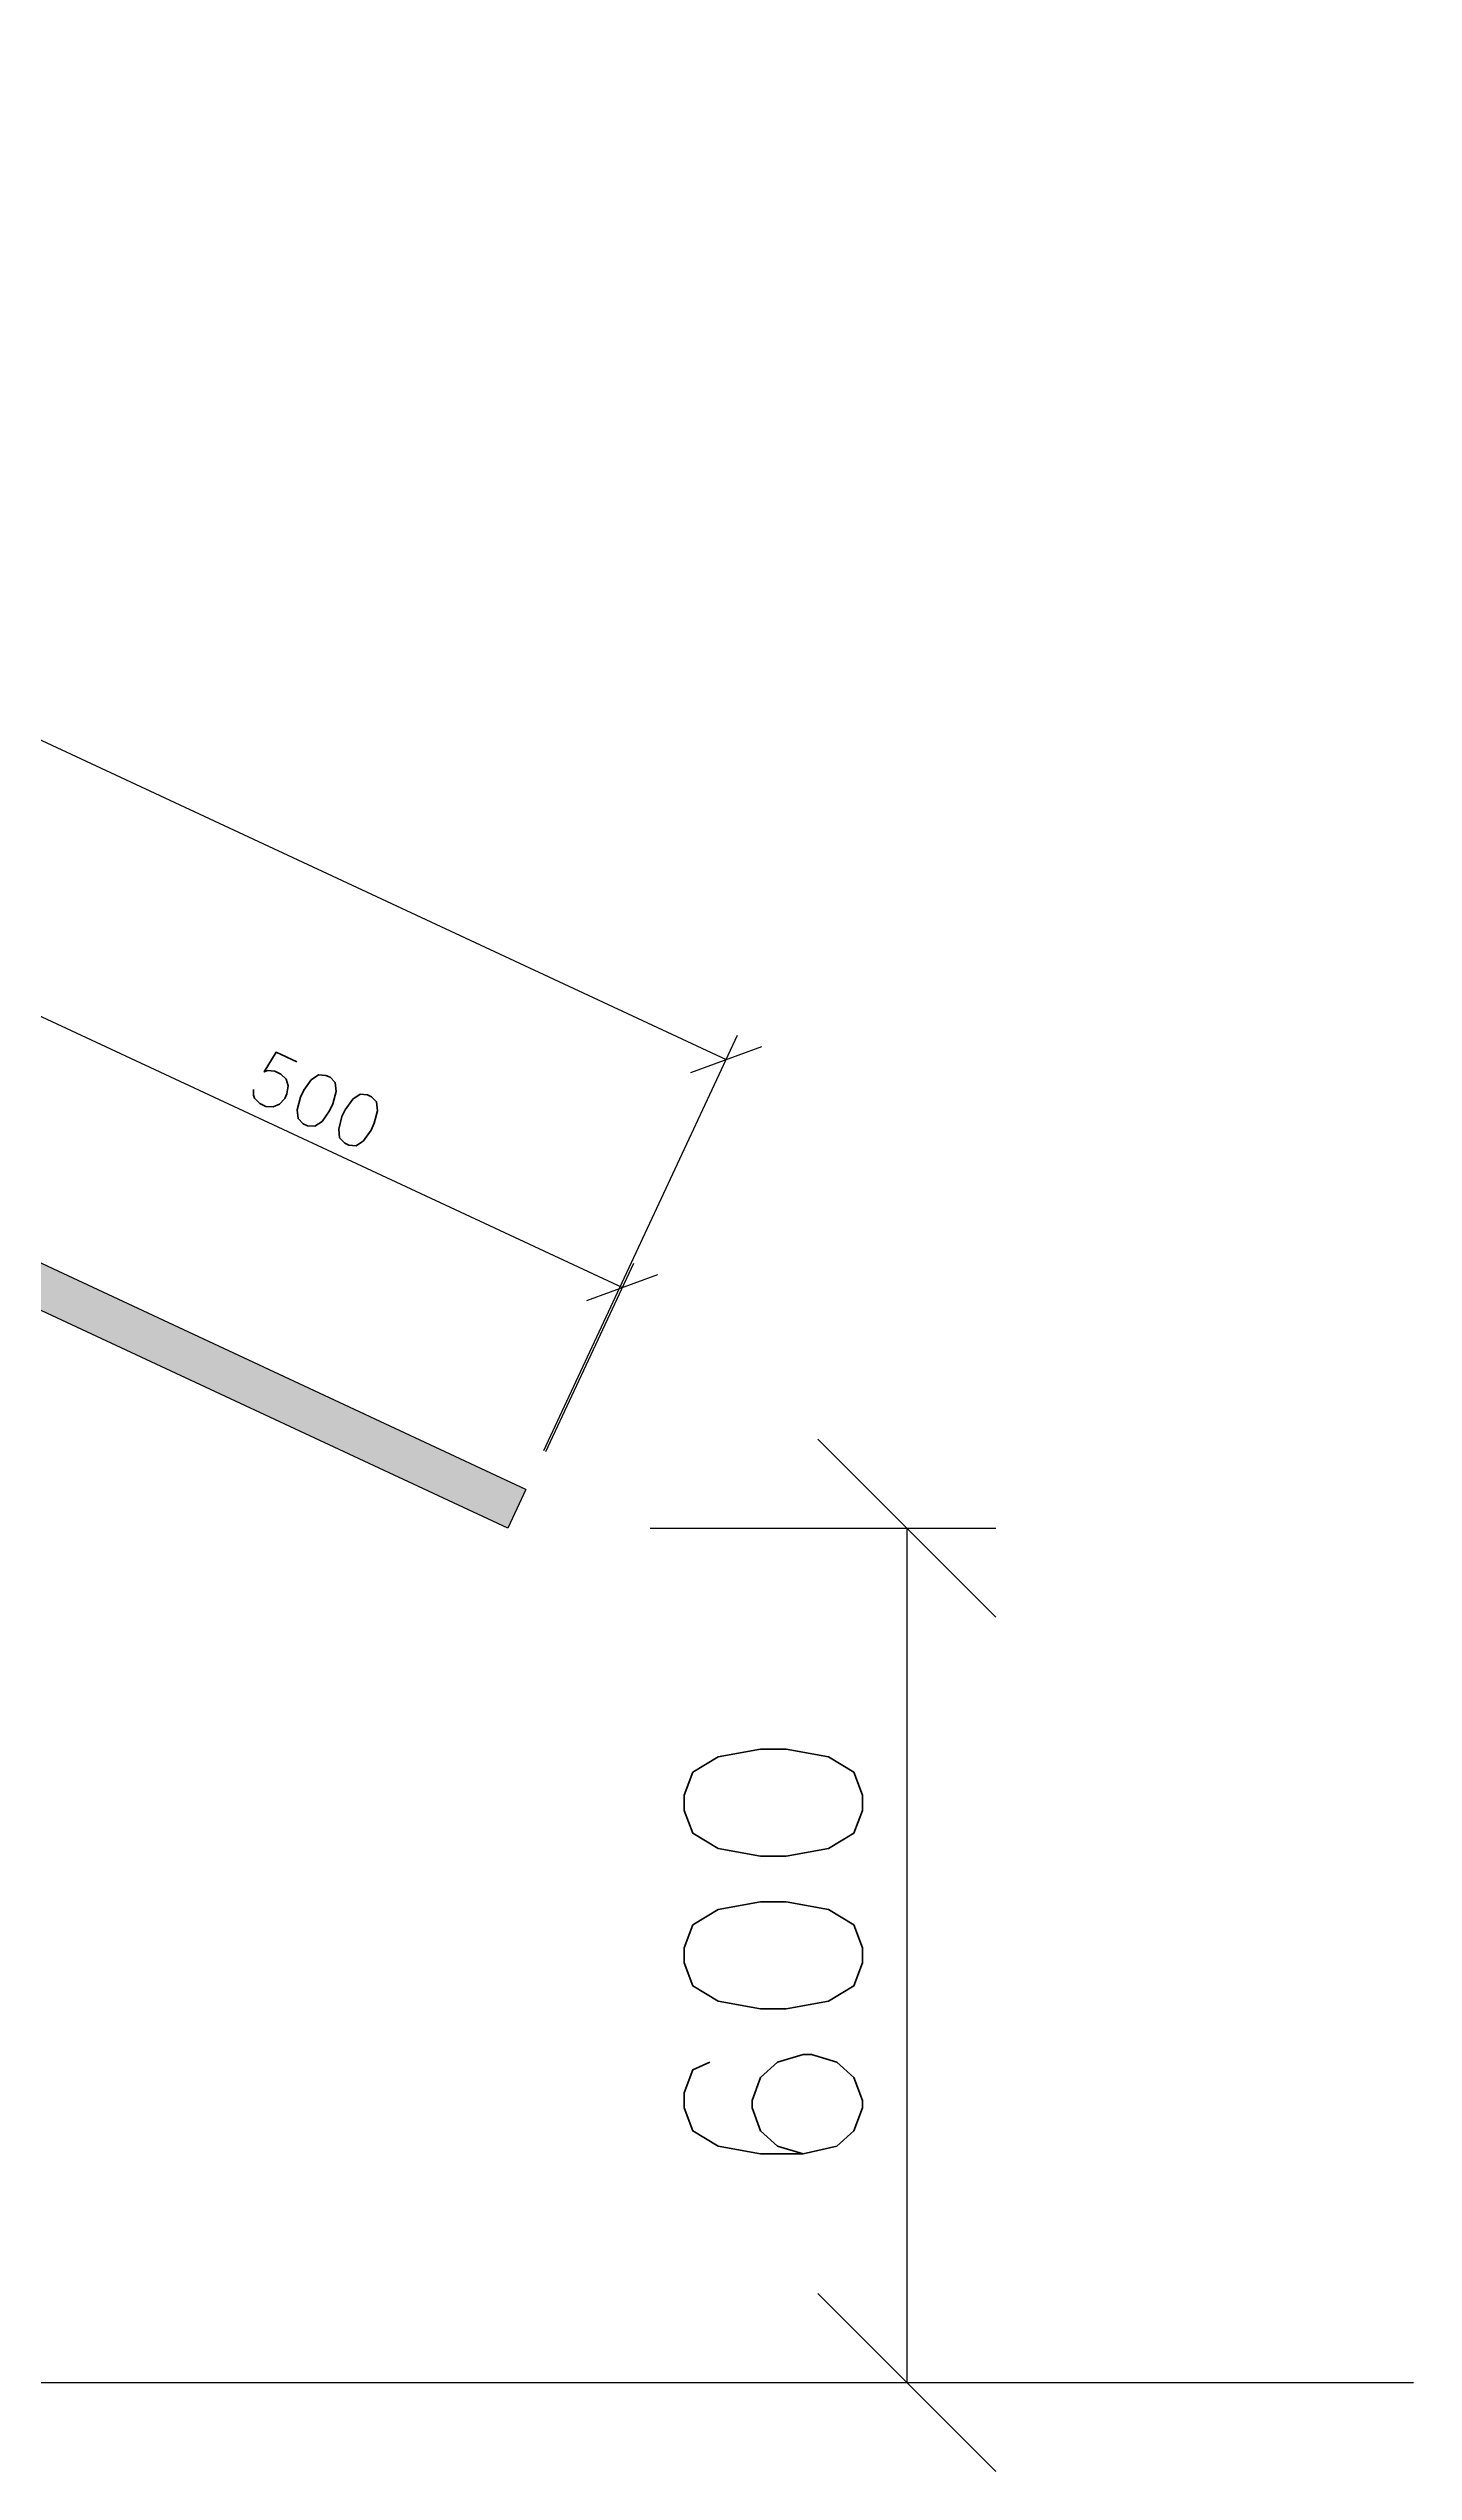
# Model space of a CAD drawing. Header units: millimetres. Extents: x -116399 to 112199, y -90759 to -31335.
# Drawn here: x -29148 to -28190, y -48592 to -46891 of the extents above; entities that cross this region are included whole.
import ezdxf

# ---------------------------------------------------------------- set-up
doc = ezdxf.new("R2010")
doc.units = ezdxf.units.MM
doc.styles.add('Annotative', font='simplex.shx', dxfattribs={"height": 2.5})
doc.dimstyles.new('Annotative', dxfattribs={"dimscale": 0, "dimtxt": 2.5, "dimasz": 2.5, "dimexe": 1.25, "dimexo": 2, "dimtad": 1, "dimtxsty": 'Annotative', "dimblk": 'OBLIQUE', "dimcen": 2.5, "dimazin": 3, "dimtfac": 1, "dimtmove": 0, "dimatfit": 3, "dimfxl": 1})

# ---------------------------------------------------------------- blocks, each defined once
blk = doc.blocks.new('_Oblique')
at = {"color": 0, "linetype": 'ByBlock', "lineweight": -2}
blk.add_line((-0.5, -0.5), (0.5, 0.5), dxfattribs=at)
blk = doc.blocks.new('*D258')
at = {"color": 8, "lineweight": -2}
for p, q in [((-28725.7, -47929.7), (-28483, -47929.7)), ((-28545.5, -47929.7), (-28545.5, -48529.6)), ((-28792.2, -48529.6), (-28483, -48529.6))]:
    blk.add_line(p, q, dxfattribs=at)
at = {"layer": 'Defpoints', "color": 0}
for p in [(-28825.7, -47929.7), (-28892.2, -48529.6), (-28545.5, -48529.6)]:
    blk.add_point(p, dxfattribs=at)
at = {"color": 8, "lineweight": -2, "xscale": 125, "yscale": 125, "zscale": 125}
for p, rotation in [((-28545.5, -47929.7), 90), ((-28545.5, -48529.6), 270)]:
    blk.add_blockref('_Oblique', p, dxfattribs=dict(at, rotation=rotation))
at = {"insert": (-28639.2, -48229.7), "char_height": 125, "attachment_point": 5, "rotation": 90, "style": 'Annotative'}
blk.add_mtext('600', dxfattribs=at)
blk = doc.blocks.new('pannello sezione')
h = blk.add_hatch(color=4)
h.dxf.hatch_style = 1
h.paths.add_polyline_path([(1192, 0), (-1192, 0), (-1192, -30), (1192, -30)])
at = {"color": 4, "linetype": 'Continuous', "lineweight": 25}
for p, q in [((1192, 0), (-1192, 0)), ((-1192, 0), (-1192, -30)), ((1192, 0), (1192, -30)), ((1192, -30), (-1192, -30))]:
    blk.add_line(p, q, dxfattribs=at)
blk = doc.blocks.new('*D256')
at = {"color": 8, "lineweight": -2}
for p, q in [((-30960.9, -46867.8), (-30825, -46576.3)), ((-30832.9, -46593.3), (-28672.3, -47600.8)), ((-28800.3, -47875.3), (-28664.4, -47583.8))]:
    blk.add_line(p, q, dxfattribs=at)
at = {"layer": 'Defpoints', "color": 0}
for p in [(-30973.6, -46895), (-28672.3, -47600.8), (-28813, -47902.5)]:
    blk.add_point(p, dxfattribs=at)
at = {"color": 8, "lineweight": -2, "xscale": 37.5, "yscale": 37.5, "zscale": 37.5}
for p, rotation in [((-30832.9, -46593.3), 154.9996608846983), ((-28672.3, -47600.8), 334.9996608846983)]:
    blk.add_blockref('_Oblique', p, dxfattribs=dict(at, rotation=rotation))
at = {"insert": (-29740.7, -47071.6), "char_height": 37.5, "attachment_point": 5, "rotation": 334.9997, "style": 'Annotative'}
blk.add_mtext('2384', dxfattribs=at)
blk = doc.blocks.new('*D257')
at = {"color": 8, "lineweight": -2}
for p, q in [((-29252, -47664.7), (-29190.3, -47532.5)), ((-29198.3, -47549.5), (-28745.1, -47760.8)), ((-28798.9, -47876), (-28737.2, -47743.8))]:
    blk.add_line(p, q, dxfattribs=at)
at = {"layer": 'Defpoints', "color": 0}
for p in [(-29264.7, -47691.9), (-28745.1, -47760.8), (-28811.5, -47903.2)]:
    blk.add_point(p, dxfattribs=at)
at = {"color": 8, "lineweight": -2, "xscale": 37.5, "yscale": 37.5, "zscale": 37.5}
for p, rotation in [((-29198.3, -47549.5), 154.9996608846983), ((-28745.1, -47760.8), 334.9996608846983)]:
    blk.add_blockref('_Oblique', p, dxfattribs=dict(at, rotation=rotation))
at = {"insert": (-28959.8, -47629.6), "char_height": 37.5, "attachment_point": 5, "rotation": 334.9997, "style": 'Annotative'}
blk.add_mtext('500', dxfattribs=at)

msp = doc.modelspace()

# ---------------------------------------------------------------- linework, layer by layer
msp.add_line((-33842.428, -48529.576), (-28189.819, -48529.576))

# ---------------------------------------------------------------- block references
at = {"rotation": 334.9996608847015}
msp.add_blockref('pannello sezione', (-29893.307, -47398.768), dxfattribs=at)

# ---------------------------------------------------------------- dimensions: what is measured, and where the dimension line sits
for base, p1, p2, picture, middle in [((-28672.307, -47600.842), (-30973.623, -46895.001), (-28812.991, -47902.535), '*D256', (-29740.737, -47071.585)), ((-28745.119, -47760.796), (-29264.686, -47691.904), (-28811.532, -47903.216), '*D257', (-28959.81, -47629.65))]:
    dim = msp.add_linear_dim(base=base, p1=p1, p2=p2, angle=334.999661, dimstyle='Annotative', override={"dimscale": 0, "dimtix": 0, "dimtofl": 1, "dimtmove": 0, "dimatfit": 3})
    dim.commit()
    dim.dimension.update_dxf_attribs({"geometry": picture, "text_midpoint": middle})
dim = msp.add_linear_dim(base=(-28545.455, -48529.576), p1=(-28825.67, -47929.725), p2=(-28892.236, -48529.576), angle=90, text='600', dimstyle='Annotative', override={"dimscale": 0, "dimtix": 0, "dimtofl": 1, "dimtmove": 0, "dimatfit": 3})
dim.commit()
dim.dimension.update_dxf_attribs({"geometry": '*D258', "text_midpoint": (-28639.205, -48229.65)})

doc.saveas('drawing.dxf')
